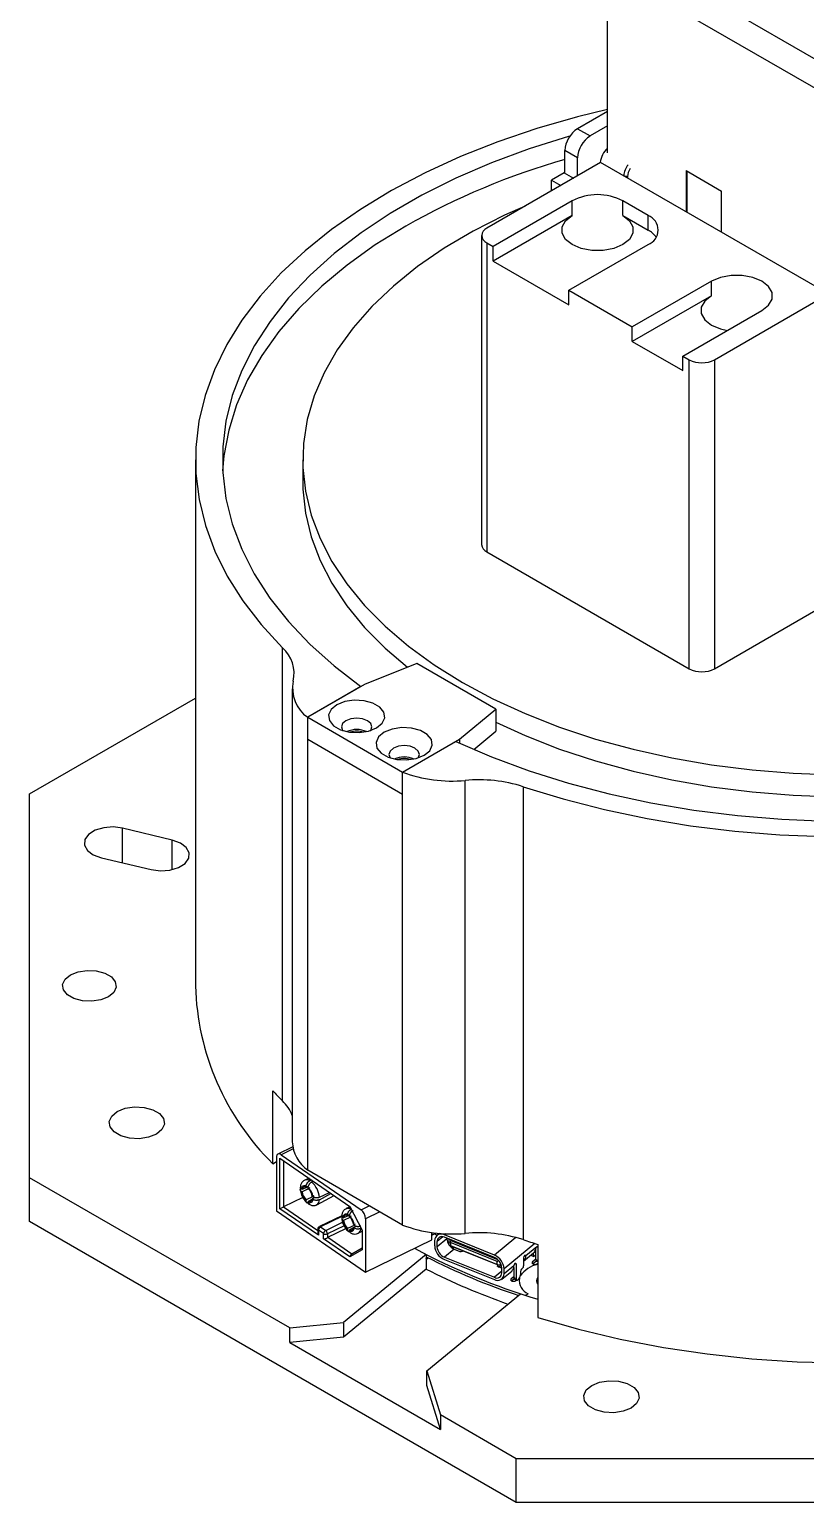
# Model space of a CAD drawing. Header units: millimetres. Extents: x 1258 to 2922, y -135 to 1239.
# Drawn here: x 1641.5 to 1684.8, y 330.1 to 412.4 of the extents above; entities that cross this region are included whole.
import ezdxf

# ---------------------------------------------------------------- set-up
doc = ezdxf.new("R2010")
doc.units = ezdxf.units.MM
doc.header["$LTSCALE"] = 6

msp = doc.modelspace()

# ---------------------------------------------------------------- linework, layer by layer
at = {"color": 7, "linetype": 'Continuous', "lineweight": 25}
for p, q in [((1674.489, 417.07), (1690.965, 407.559)), ((1673.782, 415.845), (1690.258, 406.334)), ((1673.782, 405.544), (1673.782, 415.845)), ((1673.782, 407.863), (1672.103, 406.894)), ((1672.103, 406.894), (1672.81, 406.486)), ((1673.782, 407.047), (1672.81, 406.486)), ((1672.103, 405.261), (1671.395, 405.669)), ((1671.395, 404.404), (1671.395, 405.669)), ((1672.103, 404.261), (1672.103, 405.261)), ((1673.393, 405.006), (1667.029, 401.332)), ((1671.36, 404.424), (1670.653, 404.016)), ((1671.36, 404.424), (1671.872, 404.128)), ((1686.121, 397.658), (1673.393, 405.006)), ((1674.896, 404.22), (1674.903, 404.134)), ((1678.166, 404.554), (1680.146, 403.411)), ((1678.166, 404.554), (1678.166, 402.251)), ((1678.237, 402.21), (1678.237, 404.513)), ((1670.653, 403.424), (1670.653, 404.016)), ((1670.653, 404.016), (1671.165, 403.72)), ((1680.146, 401.108), (1680.146, 403.411)), ((1671.802, 402.863), (1667.383, 400.312)), ((1671.802, 402.046), (1671.802, 402.863)), ((1676.045, 402.047), (1674.63, 402.863)), ((1674.63, 402.046), (1674.63, 402.863)), ((1671.802, 402.046), (1667.383, 399.495)), ((1674.63, 402.046), (1676.045, 401.23)), ((1676.045, 401.23), (1676.045, 402.047)), ((1666.736, 400.924), (1666.736, 383.654)), ((1667.029, 400.516), (1667.383, 400.312)), ((1667.029, 400.516), (1667.029, 383.246)), ((1667.383, 399.495), (1667.383, 400.312)), ((1671.625, 397.862), (1676.045, 400.414)), ((1667.383, 399.495), (1671.625, 397.046)), ((1671.625, 397.862), (1675.161, 395.821)), ((1671.625, 397.046), (1671.625, 397.862)), ((1679.58, 398.373), (1675.161, 395.821)), ((1679.58, 397.556), (1679.58, 398.373)), ((1679.757, 393.985), (1686.121, 397.658)), ((1679.58, 397.556), (1675.161, 395.005)), ((1677.989, 394.189), (1682.409, 396.74)), ((1675.161, 395.005), (1675.161, 395.821)), ((1675.161, 395.005), (1677.989, 393.372)), ((1677.989, 394.189), (1678.343, 393.985)), ((1677.989, 393.372), (1677.989, 394.189)), ((1678.343, 376.715), (1678.343, 393.985)), ((1679.757, 393.985), (1679.757, 376.715)), ((1650.752, 388.389), (1650.752, 358.994)), ((1656.752, 388.389), (1656.752, 387.165)), ((1667.029, 383.246), (1678.343, 376.715)), ((1679.757, 376.715), (1686.121, 380.389)), ((1655.61, 352.574), (1655.61, 377.887)), ((1663.122, 377.011), (1660.206, 375.837)), ((1667.542, 374.459), (1663.122, 377.011)), ((1656.164, 375.597), (1656.164, 350.284)), ((1660.206, 375.837), (1657.024, 374)), ((1659.994, 375.715), (1657.024, 374)), ((1641.478, 369.715), (1650.752, 375.069)), ((1657.024, 372.775), (1657.024, 374)), ((1657.024, 374), (1662.327, 370.939)), ((1665.509, 372.776), (1667.542, 374.459)), ((1667.542, 374.459), (1667.542, 373.235)), ((1666.299, 372.205), (1667.542, 373.235)), ((1657.024, 372.775), (1662.327, 369.714)), ((1657.024, 348.687), (1657.024, 372.775)), ((1662.327, 370.939), (1665.509, 372.776)), ((1662.327, 370.939), (1665.298, 372.654)), ((1665.509, 372.776), (1665.509, 372.556)), ((1662.327, 369.714), (1662.327, 370.939)), ((1665.821, 345.161), (1665.821, 370.474)), ((1641.478, 348.272), (1641.478, 369.715)), ((1662.327, 345.626), (1662.327, 369.714)), ((1669.059, 370.122), (1669.059, 344.81)), ((1649.457, 367.143), (1646.685, 367.806)), ((1645.499, 366.152), (1648.27, 365.49)), ((1655.072, 349.051), (1655.072, 353.133)), ((1656.19, 349.993), (1655.362, 349.592)), ((1656.213, 349.887), (1655.536, 349.559)), ((1655.072, 349.051), (1655.279, 349.17)), ((1655.279, 349.409), (1655.279, 346.429)), ((1655.472, 349.358), (1659.388, 346.664)), ((1655.472, 346.541), (1655.472, 349.358)), ((1655.536, 349.559), (1660.004, 346.485)), ((1655.669, 349.222), (1655.669, 346.643)), ((1656.026, 339.874), (1641.478, 348.272)), ((1641.478, 345.823), (1641.478, 348.272)), ((1657.101, 348.237), (1656.869, 348.136)), ((1662.327, 345.626), (1657.024, 348.687)), ((1656.712, 347.617), (1656.671, 347.645)), ((1656.712, 347.474), (1656.671, 347.502)), ((1656.995, 347.739), (1656.712, 347.617)), ((1656.983, 347.734), (1656.712, 347.617)), ((1657.104, 347.666), (1656.712, 347.474)), ((1657.097, 347.662), (1656.712, 347.474)), ((1657.066, 347.804), (1656.94, 347.749)), ((1657.066, 347.804), (1656.94, 347.749)), ((1656.94, 347.749), (1656.94, 347.802)), ((1657.052, 347.672), (1657.052, 347.724)), ((1657.135, 347.712), (1657.052, 347.672)), ((1657.135, 347.712), (1657.052, 347.672)), ((1657.239, 348.142), (1657.142, 348.101)), ((1657.239, 348.142), (1657.142, 348.101)), ((1657.339, 348.074), (1657.246, 348.03)), ((1657.339, 348.074), (1657.246, 348.03)), ((1657.682, 347.176), (1658.244, 347.451)), ((1657.682, 347.176), (1658.244, 347.451)), ((1657.682, 347.044), (1658.325, 347.396)), ((1657.682, 347.044), (1658.325, 347.396)), ((1655.472, 346.541), (1655.669, 346.643)), ((1656.747, 347.165), (1655.669, 346.643)), ((1655.669, 346.643), (1657.59, 345.321)), ((1657.302, 347.204), (1656.94, 347.028)), ((1657.302, 347.204), (1656.94, 347.028)), ((1656.94, 346.976), (1656.94, 347.028)), ((1657.288, 347.077), (1657.052, 346.951)), ((1657.288, 347.077), (1657.052, 346.951)), ((1657.052, 346.898), (1657.052, 346.951)), ((1657.36, 347.265), (1657.28, 347.226)), ((1657.321, 347.198), (1657.28, 347.226)), ((1657.419, 347.158), (1657.28, 347.083)), ((1657.354, 347.123), (1657.28, 347.083)), ((1657.321, 347.055), (1657.28, 347.083)), ((1657.535, 346.763), (1658.495, 347.278)), ((1659.401, 346.639), (1659.183, 346.544)), ((1659.388, 346.664), (1660.068, 345.332)), ((1660.004, 346.485), (1660.457, 346.705)), ((1668.68, 330.119), (1641.478, 345.823)), ((1655.279, 346.429), (1660.261, 343.001)), ((1657.625, 345.059), (1655.472, 346.541)), ((1658.925, 346.141), (1657.675, 345.536)), ((1658.937, 346.103), (1657.74, 345.523)), ((1658.03, 345.324), (1658.977, 345.783)), ((1658.985, 346.053), (1659.026, 346.025)), ((1658.985, 345.91), (1659.026, 345.882)), ((1659.374, 346.175), (1659.026, 346.025)), ((1659.273, 346.132), (1659.026, 346.025)), ((1659.411, 346.07), (1659.026, 345.882)), ((1659.411, 346.07), (1659.026, 345.882)), ((1659.38, 346.212), (1659.254, 346.157)), ((1659.38, 346.212), (1659.254, 346.157)), ((1659.254, 346.157), (1659.254, 346.21)), ((1659.366, 346.08), (1659.366, 346.132)), ((1659.449, 346.12), (1659.366, 346.08)), ((1659.449, 346.12), (1659.366, 346.08)), ((1661.049, 346.363), (1660.261, 345.982)), ((1660.261, 345.982), (1660.261, 343.001)), ((1657.59, 345.401), (1657.59, 345.132)), ((1657.915, 345.146), (1657.625, 345.345)), ((1657.625, 345.345), (1657.625, 345.059)), ((1657.74, 345.523), (1658.03, 345.324)), ((1657.915, 344.86), (1657.915, 345.146)), ((1659.055, 345.585), (1658.126, 345.136)), ((1658.126, 345.136), (1658.126, 344.92)), ((1658.126, 344.92), (1658.144, 344.94)), ((1658.144, 344.94), (1659.161, 345.433)), ((1658.144, 344.94), (1659.494, 344.011)), ((1659.65, 345.628), (1659.254, 345.436)), ((1659.65, 345.628), (1659.254, 345.436)), ((1659.254, 345.384), (1659.254, 345.436)), ((1659.634, 345.503), (1659.366, 345.359)), ((1659.602, 345.485), (1659.366, 345.359)), ((1659.366, 345.306), (1659.366, 345.359)), ((1659.674, 345.673), (1659.594, 345.634)), ((1659.674, 345.673), (1659.594, 345.634)), ((1659.594, 345.634), (1659.635, 345.606)), ((1659.672, 345.533), (1659.594, 345.491)), ((1659.672, 345.533), (1659.594, 345.491)), ((1659.594, 345.491), (1659.635, 345.463)), ((1659.849, 345.171), (1660.068, 345.289)), ((1660.068, 345.332), (1660.068, 344.243)), ((1663.957, 344.792), (1663.957, 345.207)), ((1663.957, 345.055), (1664.115, 345.132)), ((1663.987, 345.108), (1663.957, 345.129)), ((1663.987, 345.07), (1663.987, 345.108)), ((1664.083, 345.154), (1664.083, 345.191)), ((1664.243, 345.044), (1664.083, 345.154)), ((1664.384, 345.16), (1664.241, 345.042)), ((1664.34, 345.124), (1664.34, 345.164)), ((1667.455, 343.942), (1664.662, 345.071)), ((1667.455, 343.813), (1664.662, 344.942)), ((1659.388, 343.847), (1657.915, 344.86)), ((1660.068, 344.243), (1659.388, 343.847)), ((1659.494, 344.011), (1660.068, 344.346)), ((1660.261, 343.001), (1663.957, 344.792)), ((1662.996, 344.326), (1663.64, 343.985)), ((1664.12, 344.465), (1664.12, 344.75)), ((1664.796, 344.863), (1664.25, 344.412)), ((1664.25, 344.412), (1664.25, 344.698)), ((1665.208, 344.286), (1664.662, 343.835)), ((1664.918, 344.838), (1664.918, 344.523)), ((1665.009, 344.644), (1665.017, 344.762)), ((1667.612, 343.592), (1665.009, 344.644)), ((1665.009, 344.644), (1665.009, 344.471)), ((1665.009, 344.471), (1667.612, 343.419)), ((1665.017, 344.459), (1665.009, 344.471)), ((1665.022, 344.796), (1665.017, 344.762)), ((1665.017, 344.762), (1667.624, 343.708)), ((1667.695, 343.377), (1665.017, 344.459)), ((1665.161, 344.401), (1665.161, 344.364)), ((1665.208, 344.286), (1665.534, 344.154)), ((1665.699, 344.184), (1665.681, 344.169)), ((1669.828, 344.407), (1669.212, 343.899)), ((1669.759, 344.265), (1669.759, 343.71)), ((1669.878, 344.546), (1669.878, 340.463)), ((1663.64, 343.985), (1659.023, 340.179)), ((1659.388, 343.847), (1659.494, 344.011)), ((1663.64, 343.985), (1663.64, 343.169)), ((1663.645, 343.762), (1663.64, 343.779)), ((1663.645, 343.762), (1663.64, 343.766)), ((1663.64, 343.756), (1663.657, 343.743)), ((1663.738, 343.762), (1663.7, 343.744)), ((1664.662, 343.835), (1667.455, 342.706)), ((1664.662, 343.705), (1667.455, 342.576)), ((1667.676, 343.659), (1667.612, 343.592)), ((1667.612, 343.419), (1667.612, 343.592)), ((1667.612, 343.419), (1667.695, 343.377)), ((1667.668, 343.388), (1667.65, 343.373)), ((1667.867, 343.211), (1667.676, 343.288)), ((1667.832, 343.414), (1667.695, 343.377)), ((1667.695, 343.28), (1667.838, 343.398)), ((1668.544, 343.348), (1667.997, 342.897)), ((1668.665, 343.448), (1668.665, 342.648)), ((1669.09, 343.799), (1669.09, 343.345)), ((1669.091, 343.607), (1669.647, 344.066)), ((1669.638, 343.869), (1669.484, 343.931)), ((1669.759, 343.709), (1669.585, 343.565)), ((1669.803, 343.613), (1669.607, 343.451)), ((1669.638, 343.869), (1669.638, 344.058)), ((1669.638, 343.869), (1669.759, 343.969)), ((1669.801, 343.614), (1669.878, 343.583)), ((1669.831, 343.466), (1669.878, 343.504)), ((1663.64, 343.169), (1659.023, 339.362)), ((1667.867, 342.95), (1667.867, 343.235)), ((1667.876, 342.606), (1668.423, 343.057)), ((1667.997, 342.897), (1667.997, 343.183)), ((1668.535, 342.725), (1668.403, 342.616)), ((1668.562, 342.615), (1668.425, 342.502)), ((1668.535, 343.256), (1668.535, 342.701)), ((1668.535, 342.701), (1668.665, 342.648)), ((1668.577, 342.605), (1668.707, 342.552)), ((1668.649, 342.516), (1668.697, 342.556)), ((1668.908, 343.022), (1668.908, 342.849)), ((1668.969, 343.158), (1669.03, 343.208)), ((1663.69, 337.485), (1668.913, 341.791)), ((1669.192, 341.7), (1669.343, 341.787)), ((1656.026, 339.874), (1659.023, 340.179)), ((1659.023, 340.179), (1659.023, 339.362)), ((1656.026, 339.057), (1656.026, 339.874)), ((1659.023, 339.362), (1656.026, 339.057)), ((1656.026, 339.057), (1664.444, 334.198)), ((1663.69, 337.485), (1664.444, 335.014)), ((1663.69, 336.668), (1663.69, 337.485)), ((1664.444, 334.198), (1663.69, 336.668)), ((1668.68, 332.569), (1664.444, 335.014)), ((1664.444, 335.014), (1664.444, 334.198)), ((1668.68, 330.119), (1668.68, 332.569)), ((1705.824, 332.569), (1668.68, 332.569)), ((1705.824, 330.119), (1668.68, 330.119))]:
    msp.add_line(p, q, dxfattribs=at)
at = {"color": 8, "linetype": 'Continuous', "lineweight": 25}
for p, q in [((1674.896, 404.22), (1674.755, 404.22)), ((1646.685, 365.869), (1646.685, 367.806)), ((1649.457, 365.49), (1649.457, 367.143)), ((1664.577, 344.967), (1664.25, 344.698)), ((1664.741, 345.137), (1664.662, 345.071)), ((1668.653, 344.93), (1667.455, 343.942)), ((1669.713, 344.598), (1667.997, 343.183)), ((1669.878, 344.376), (1669.821, 344.399)), ((1667.65, 343.373), (1667.65, 343.303)), ((1668.665, 343.448), (1668.596, 343.476)), ((1669.212, 343.899), (1669.142, 343.927)), ((1669.585, 343.466), (1669.585, 343.565)), ((1669.759, 343.71), (1669.878, 343.662)), ((1667.867, 343.046), (1667.455, 342.706)), ((1668.403, 342.516), (1668.403, 342.616))]:
    msp.add_line(p, q, dxfattribs=at)
at = {"color": 7, "linetype": 'Continuous', "lineweight": 25, "flags": 128}
for points in [[(1673.782, 407.973), (1672.096, 407.558), (1669.831, 406.905), (1667.651, 406.164), (1665.564, 405.337), (1663.582, 404.429), (1661.714, 403.443), (1659.968, 402.386), (1658.354, 401.261), (1656.878, 400.074), (1655.549, 398.831), (1654.372, 397.537), (1653.353, 396.2), (1652.497, 394.825), (1651.808, 393.419), (1651.289, 391.989), (1650.943, 390.542), (1650.772, 389.084), (1650.776, 387.623), (1650.956, 386.166), (1651.31, 384.72), (1651.837, 383.291), (1652.534, 381.886), (1653.398, 380.513), (1654.425, 379.178), (1655.61, 377.887)], [(1671.677, 406.483), (1671.589, 406.458), (1669.396, 405.767), (1667.294, 404.987), (1665.294, 404.123), (1663.406, 403.179), (1661.639, 402.159), (1660.003, 401.07), (1658.505, 399.915), (1657.155, 398.702), (1655.957, 397.436), (1654.919, 396.124), (1654.045, 394.773), (1653.341, 393.39), (1652.81, 391.98), (1652.454, 390.553), (1652.275, 389.114), (1652.274, 387.672), (1652.452, 386.234), (1652.807, 384.806), (1653.338, 383.397), (1654.041, 382.013), (1654.914, 380.661), (1655.951, 379.349), (1657.148, 378.083), (1658.498, 376.87), (1659.994, 375.715)], [(1669.173, 402.57), (1668.022, 402.056), (1666.279, 401.173), (1664.657, 400.216), (1663.166, 399.191), (1661.814, 398.103), (1660.609, 396.959), (1659.558, 395.766), (1658.667, 394.53), (1657.942, 393.258), (1657.385, 391.958), (1657.002, 390.638), (1656.794, 389.305), (1656.761, 387.966), (1656.905, 386.63), (1657.224, 385.304), (1657.717, 383.995), (1658.381, 382.713), (1659.212, 381.463), (1660.204, 380.253), (1661.354, 379.09), (1662.652, 377.981), (1664.094, 376.932), (1665.668, 375.949), (1667.368, 375.038), (1669.183, 374.205), (1671.102, 373.453), (1673.115, 372.788), (1675.209, 372.213), (1677.373, 371.731), (1679.594, 371.346), (1681.859, 371.059), (1684.156, 370.873), (1686.47, 370.788)], [(1674.63, 402.046), (1674.998, 401.754), (1675.192, 401.411), (1675.192, 401.049), (1674.998, 400.706), (1674.63, 400.414), (1674.124, 400.201), (1673.529, 400.09), (1672.903, 400.09), (1672.308, 400.201), (1671.802, 400.414), (1671.434, 400.706), (1671.241, 401.049), (1671.241, 401.411), (1671.434, 401.754), (1671.802, 402.046)], [(1662.504, 401.452), (1660.801, 400.396), (1659.233, 399.273), (1657.808, 398.088), (1656.534, 396.848), (1655.415, 395.558), (1654.459, 394.225), (1653.67, 392.857), (1653.052, 391.459), (1652.609, 390.04), (1652.342, 388.606), (1652.268, 387.777)], [(1682.409, 396.74), (1682.776, 397.032), (1682.97, 397.376), (1682.97, 397.737), (1682.776, 398.08), (1682.409, 398.373), (1681.902, 398.585), (1681.307, 398.697), (1680.682, 398.697), (1680.086, 398.585), (1679.58, 398.373)], [(1679.58, 397.556), (1679.212, 397.264), (1679.019, 396.92), (1679.019, 396.559), (1679.212, 396.216), (1679.58, 395.923), (1680.086, 395.711), (1680.477, 395.625)], [(1656.752, 387.165), (1656.761, 386.741), (1656.905, 385.405), (1657.224, 384.079), (1657.717, 382.771), (1658.381, 381.488), (1659.212, 380.238), (1660.204, 379.028), (1661.354, 377.865), (1662.597, 376.799)], [(1658.65, 374.694), (1658.336, 374.435), (1658.195, 374.13), (1658.242, 373.816), (1658.473, 373.53), (1658.86, 373.306), (1659.356, 373.173), (1659.901, 373.145), (1660.429, 373.227), (1660.877, 373.408), (1661.191, 373.667), (1661.333, 373.972), (1661.285, 374.286), (1661.054, 374.573), (1660.667, 374.796), (1660.171, 374.929), (1659.626, 374.957), (1659.098, 374.875), (1658.65, 374.694)], [(1659.163, 373.806), (1658.978, 373.647), (1658.914, 373.459), (1658.978, 373.271), (1658.987, 373.26)], [(1660.541, 373.26), (1660.549, 373.271), (1660.614, 373.459), (1660.549, 373.647), (1660.365, 373.806), (1660.089, 373.912), (1659.764, 373.95), (1659.438, 373.912), (1659.163, 373.806)], [(1661.302, 373.163), (1660.988, 372.905), (1660.846, 372.6), (1660.894, 372.285), (1661.125, 371.999), (1661.512, 371.776), (1662.008, 371.642), (1662.552, 371.615), (1663.081, 371.696), (1663.529, 371.877), (1663.843, 372.136), (1663.984, 372.441), (1663.937, 372.756), (1663.705, 373.042), (1663.319, 373.265), (1662.823, 373.399), (1662.278, 373.426), (1661.75, 373.344), (1661.302, 373.163)], [(1667.542, 373.728), (1669.183, 372.98), (1671.102, 372.228), (1673.115, 371.563), (1675.209, 370.988), (1677.373, 370.506), (1679.594, 370.121), (1681.859, 369.835), (1684.156, 369.648), (1686.47, 369.563)], [(1661.814, 372.275), (1661.63, 372.116), (1661.565, 371.928), (1661.63, 371.741), (1661.638, 371.73)], [(1663.192, 371.73), (1663.201, 371.741), (1663.265, 371.928), (1663.201, 372.116), (1663.016, 372.275), (1662.741, 372.382), (1662.415, 372.419), (1662.09, 372.382), (1661.814, 372.275)], [(1665.298, 372.654), (1667.298, 371.79), (1669.4, 371.01), (1671.593, 370.319), (1673.866, 369.721), (1676.207, 369.217), (1678.604, 368.811), (1681.045, 368.505), (1683.518, 368.3), (1686.01, 368.197)], [(1669.059, 370.122), (1671.296, 369.438), (1673.609, 368.846), (1675.987, 368.347), (1678.42, 367.944), (1680.896, 367.64), (1683.401, 367.436), (1685.926, 367.332)], [(1646.685, 367.806), (1646.159, 367.873), (1645.626, 367.832), (1645.148, 367.689), (1644.785, 367.46), (1644.579, 367.173), (1644.555, 366.862), (1644.717, 366.566), (1645.045, 366.319), (1645.499, 366.152)], [(1648.27, 365.49), (1648.796, 365.422), (1649.33, 365.463), (1649.807, 365.606), (1650.171, 365.836), (1650.377, 366.123), (1650.4, 366.433), (1650.238, 366.729), (1649.911, 366.976), (1649.457, 367.143)], [(1645.887, 358.382), (1645.46, 358.209), (1644.957, 358.131), (1644.438, 358.157), (1643.966, 358.285), (1643.597, 358.497), (1643.377, 358.77), (1643.332, 359.069), (1643.466, 359.36), (1643.765, 359.606), (1644.192, 359.779), (1644.695, 359.856), (1645.214, 359.83), (1645.686, 359.703), (1646.055, 359.491), (1646.275, 359.218), (1646.32, 358.918), (1646.185, 358.628), (1645.887, 358.382)], [(1648.574, 350.707), (1648.133, 350.529), (1647.613, 350.449), (1647.076, 350.476), (1646.589, 350.607), (1646.208, 350.827), (1645.98, 351.108), (1645.933, 351.418), (1646.073, 351.718), (1646.382, 351.973), (1646.823, 352.151), (1647.343, 352.231), (1647.879, 352.204), (1648.367, 352.073), (1648.747, 351.853), (1648.975, 351.572), (1649.022, 351.262), (1648.882, 350.962), (1648.574, 350.707)], [(1655.536, 349.559), (1655.486, 349.587), (1655.438, 349.602), (1655.394, 349.602), (1655.355, 349.588), (1655.323, 349.561), (1655.299, 349.52), (1655.284, 349.469), (1655.279, 349.409)], [(1655.536, 349.559), (1655.486, 349.587), (1655.438, 349.602), (1655.394, 349.602), (1655.355, 349.588), (1655.323, 349.561), (1655.299, 349.52), (1655.284, 349.469), (1655.279, 349.409)], [(1664.798, 344.887), (1664.797, 344.881), (1664.796, 344.863)], [(1665.161, 344.364), (1665.158, 344.328), (1665.156, 344.31)], [(1669.828, 344.407), (1669.84, 344.415), (1669.852, 344.42), (1669.862, 344.42), (1669.871, 344.417), (1669.878, 344.412)], [(1667.676, 343.288), (1667.661, 343.296), (1667.648, 343.305), (1667.638, 343.316), (1667.633, 343.327), (1667.631, 343.339), (1667.634, 343.351), (1667.64, 343.363), (1667.65, 343.373)], [(1668.604, 343.485), (1668.616, 343.493), (1668.628, 343.497), (1668.638, 343.498), (1668.647, 343.495), (1668.655, 343.488), (1668.661, 343.478), (1668.664, 343.464), (1668.665, 343.448)], [(1669.151, 343.935), (1669.163, 343.943), (1669.174, 343.948), (1669.185, 343.949), (1669.194, 343.945), (1669.202, 343.939), (1669.207, 343.928), (1669.211, 343.915), (1669.212, 343.899)], [(1669.585, 343.565), (1669.561, 343.534), (1669.56, 343.5), (1669.581, 343.469), (1669.622, 343.445), (1669.675, 343.431), (1669.734, 343.43), (1669.788, 343.442), (1669.831, 343.466)], [(1668.403, 342.616), (1668.379, 342.585), (1668.378, 342.551), (1668.399, 342.52), (1668.44, 342.495), (1668.493, 342.482), (1668.552, 342.481), (1668.606, 342.493), (1668.649, 342.516)], [(1668.665, 342.648), (1668.668, 342.617), (1668.674, 342.59), (1668.686, 342.569), (1668.701, 342.555), (1668.719, 342.549), (1668.74, 342.55), (1668.763, 342.559), (1668.787, 342.576)], [(1669.878, 340.463), (1672.149, 339.811), (1674.493, 339.252), (1676.899, 338.788), (1679.355, 338.422), (1681.85, 338.155), (1684.37, 337.989), (1686.904, 337.924)], [(1675.09, 335.4), (1674.649, 335.221), (1674.129, 335.141), (1673.593, 335.168), (1673.105, 335.299), (1672.724, 335.519), (1672.497, 335.801), (1672.45, 336.11), (1672.589, 336.411), (1672.898, 336.665), (1673.339, 336.843), (1673.859, 336.924), (1674.395, 336.897), (1674.883, 336.765), (1675.264, 336.546), (1675.491, 336.264), (1675.538, 335.954), (1675.399, 335.654), (1675.09, 335.4)]]:
    msp.add_lwpolyline(points, dxfattribs=at)
at = {"color": 7, "linetype": 'Continuous', "lineweight": 25}
for centre, radius, start, end in [((1672.931, 405.599), 1.537, 122.60548, 177.39452), ((1673.638, 405.191), 1.537, 122.60548, 177.39452), ((1682.658, 365.82), 40.937, 105.96944, 119.49409), ((1674.557, 404.91), 1.184, 130.86391, 175.81842), ((1675.859, 404.153), 1.179, 141.90383, 174.77727), ((1675.806, 404.178), 0.911, 147.52879, 177.34458), ((1673.216, 400.134), 3.074, 62.60967, 117.39033), ((1675.735, 401.23), 0.873, 290.78342, 69.21658), ((1667.184, 400.924), 0.437, 110.78342, 249.21658), ((1675.448, 400.104), 1.275, 34.3047, 62.10709), ((1679.05, 395.349), 1.537, 242.60967, 297.39033), ((1667.237, 383.704), 0.503, 185.6948, 245.62534), ((1654.333, 376.437), 1.932, 347.46448, 48.6476), ((1679.05, 378.079), 1.537, 242.60967, 297.39033), ((1658.162, 375.623), 1.982, 168.52553, 234.96053), ((1659.764, 371.987), 1.332, 65.5285, 114.4715), ((1659.764, 372.101), 1.131, 70.68389, 109.31611), ((1662.415, 370.456), 1.332, 65.5285, 114.4715), ((1662.415, 370.57), 1.131, 70.68389, 109.31611), ((1665.078, 378.258), 7.819, 249.40215, 275.45616), ((1666.574, 362.322), 8.187, 72.32458, 95.27443), ((1665.292, 359.4), 14.545, 181.60148, 225.36119), ((1670.985, 367.891), 21.703, 222.84458, 224.89284), ((1653.98, 350.889), 2.344, 21.2556, 45.9473), ((1658.235, 350.369), 2.072, 182.33735, 234.22873), ((1656.85, 347.647), 0.179, 59.75151, 180.67531), ((1657.564, 347.626), 0.901, 187.90334, 226.19873), ((1656.867, 347.613), 0.154, 61.77791, 178.64891), ((1657.498, 347.594), 0.795, 188.7153, 225.38676), ((1656.971, 347.847), 0.307, 56.00761, 109.35036), ((1656.971, 347.847), 0.306, 55.99993, 109.44101), ((1656.429, 347.074), 0.901, 7.90334, 46.19873), ((1656.494, 347.106), 0.795, 8.7153, 45.38676), ((1656.373, 347.046), 1.316, 5.69534, 48.40672), ((1657.125, 347.087), 0.154, 241.77791, 358.64891), ((1657.142, 347.053), 0.179, 239.75151, 0.67531), ((1657.368, 347.031), 0.315, 299.36313, 2.41895), ((1659.164, 346.055), 0.179, 59.75151, 180.67531), ((1659.878, 346.034), 0.901, 187.90334, 226.19873), ((1659.181, 346.021), 0.154, 61.77791, 178.64891), ((1659.812, 346.002), 0.795, 188.7153, 225.38676), ((1659.285, 346.255), 0.307, 56.00761, 109.35036), ((1659.285, 346.255), 0.306, 55.99993, 109.44101), ((1658.743, 345.482), 0.901, 7.90334, 46.19873), ((1658.808, 345.514), 0.795, 8.7153, 45.38676), ((1659.594, 345.959), 0.667, 1.9909, 52.11116), ((1657.74, 345.401), 0.15, 115.84564, 180), ((1657.659, 345.406), 0.0692, 183.84196, 240.61953), ((1657.84, 345.333), 0.215, 117.60577, 176.74793), ((1657.697, 345.474), 0.0659, 48.81437, 109.51729), ((1658.129, 345.134), 0.215, 117.60577, 176.74793), ((1658.031, 345.344), 0.229, 239.57483, 294.64251), ((1657.876, 345.127), 0.25, 1.9909, 52.11116), ((1659.439, 345.495), 0.154, 241.77791, 358.64891), ((1659.456, 345.461), 0.179, 239.75151, 0.67531), ((1659.682, 345.439), 0.315, 299.36313, 2.41895), ((1665.078, 352.945), 7.819, 249.40215, 275.45616), ((1663.926, 345.114), 0.0618, 354.01951, 59.53906), ((1664.477, 344.765), 0.358, 58.98941, 182.3118), ((1664.522, 344.709), 0.272, 58.98941, 182.3118), ((1666.574, 337.01), 8.187, 72.32458, 95.27443), ((1680.386, 376.688), 36.738, 241.74804, 253.37894), ((1665.008, 344.525), 0.89, 183.90403, 247.13134), ((1664.925, 344.458), 0.677, 183.90403, 247.13134), ((1665.471, 344.909), 0.677, 183.90403, 247.13134), ((1665.593, 344.301), 0.158, 247.84392, 303.78048), ((1684.437, 391.147), 48.822, 251.6405, 252.64935), ((1669.426, 344.322), 0.338, 310.70076, 351.75535), ((1680.303, 376.471), 36.628, 242.93879, 251.74719), ((1663.679, 343.773), 0.0362, 197.85258, 305.53315), ((1663.694, 343.85), 0.0986, 296.94412, 320.14657), ((1667.109, 343.122), 0.89, 3.90403, 67.13134), ((1667.192, 343.189), 0.677, 3.90403, 67.13134), ((1668.182, 343.327), 0.362, 311.59549, 3.27683), ((1668.739, 343.343), 0.195, 133.47133, 178.56676), ((1670.17, 341.917), 1.537, 100.98154, 145.64876), ((1668.896, 343.35), 0.195, 313.47133, 358.56676), ((1669.285, 343.794), 0.195, 133.47133, 178.56676), ((1668.85, 343.878), 0.362, 311.59549, 3.27683), ((1669.854, 343.694), 0.0961, 170.53166, 236.74547), ((1680.154, 375.463), 36.272, 242.91602, 250.77824), ((1667.595, 342.939), 0.272, 238.98941, 2.3118), ((1667.639, 342.883), 0.358, 238.98941, 2.3118), ((1668.63, 342.685), 0.0961, 170.53166, 236.74547), ((1668.519, 342.858), 0.39, 313.47133, 358.56676), ((1669.641, 342.53), 0.8, 170.9431, 248.1554), ((1669.103, 343.017), 0.195, 133.47133, 178.56676), ((1670.101, 342.502), 0.292, 139.97758, 220.02242), ((1681.955, 381.219), 41.529, 251.69748, 252.1023)]:
    msp.add_arc(centre, radius, start, end, dxfattribs=at)
for points, knots in [([(1656.873, 348.129), (1656.843, 348.117), (1656.762, 348.085), (1656.671, 347.967), (1656.623, 347.839), (1656.613, 347.756), (1656.61, 347.73)], [0, 0, 0, 0, 0.18611, 0.512493, 0.847325, 1, 1, 1, 1]), ([(1656.671, 347.502), (1656.654, 347.517), (1656.618, 347.547), (1656.607, 347.596), (1656.618, 347.635), (1656.63, 347.658), (1656.643, 347.669), (1656.645, 347.672)], [0, 0, 0, 0, 0.296123, 0.612622, 0.779301, 0.951117, 1, 1, 1, 1]), ([(1656.61, 347.609), (1656.617, 347.552), (1656.637, 347.405), (1656.735, 347.164), (1656.87, 346.967), (1656.967, 346.881), (1656.998, 346.854)], [0, 0, 0, 0, 0.205581, 0.527824, 0.848983, 1, 1, 1, 1]), ([(1656.671, 347.645), (1656.653, 347.66), (1656.617, 347.69), (1656.613, 347.726), (1656.611, 347.745)], [0, 0, 0, 0, 0.483369, 1, 1, 1, 1]), ([(1656.671, 347.502), (1656.652, 347.519), (1656.624, 347.543), (1656.611, 347.582), (1656.611, 347.613), (1656.621, 347.642), (1656.633, 347.662), (1656.644, 347.671), (1656.645, 347.672)], [0, 0, 0, 0, 0.325335, 0.492275, 0.653268, 0.818412, 0.980764, 1, 1, 1, 1]), ([(1656.671, 347.645), (1656.652, 347.661), (1656.614, 347.693), (1656.613, 347.731), (1656.613, 347.75)], [0, 0, 0, 0, 0.509182, 1, 1, 1, 1]), ([(1656.94, 347.802), (1656.942, 347.828), (1656.947, 347.882), (1656.982, 347.955), (1657.022, 348.009), (1657.058, 348.047), (1657.099, 348.08), (1657.128, 348.094), (1657.142, 348.101)], [0, 0, 0, 0, 0.225983, 0.467516, 0.594715, 0.725835, 0.860911, 1, 1, 1, 1]), ([(1656.94, 347.802), (1656.943, 347.831), (1656.947, 347.874), (1656.973, 347.934), (1656.998, 347.978), (1657.029, 348.018), (1657.065, 348.053), (1657.103, 348.082), (1657.129, 348.095), (1657.142, 348.101)], [0, 0, 0, 0, 0.248589, 0.376148, 0.499164, 0.62535, 0.749403, 0.87592, 1, 1, 1, 1]), ([(1657.052, 347.724), (1657.055, 347.75), (1657.06, 347.804), (1657.093, 347.879), (1657.131, 347.934), (1657.165, 347.973), (1657.205, 348.007), (1657.232, 348.022), (1657.246, 348.03)], [0, 0, 0, 0, 0.2259827, 0.4675157, 0.5947147, 0.7258347, 0.8609114, 1, 1, 1, 1]), ([(1657.052, 347.724), (1657.055, 347.753), (1657.061, 347.811), (1657.098, 347.888), (1657.138, 347.943), (1657.172, 347.979), (1657.208, 348.01), (1657.234, 348.023), (1657.246, 348.03)], [0, 0, 0, 0, 0.248891, 0.498492, 0.621897, 0.749037, 0.874304, 1, 1, 1, 1]), ([(1657.064, 346.841), (1657.062, 346.841), (1657.047, 346.838), (1657.022, 346.844), (1656.982, 346.861), (1656.947, 346.903), (1656.942, 346.952), (1656.94, 346.976)], [0, 0, 0, 0, 0.026521, 0.202377, 0.372974, 0.696915, 1, 1, 1, 1]), ([(1657.064, 346.841), (1657.052, 346.841), (1657.029, 346.841), (1656.988, 346.858), (1656.949, 346.898), (1656.943, 346.95), (1656.94, 346.976)], [0, 0, 0, 0, 0.167103, 0.331786, 0.665507, 1, 1, 1, 1]), ([(1657.111, 346.779), (1657.108, 346.78), (1657.087, 346.79), (1657.06, 346.826), (1657.055, 346.875), (1657.052, 346.898)], [0, 0, 0, 0, 0.077263, 0.553978, 1, 1, 1, 1]), ([(1657.139, 346.768), (1657.129, 346.771), (1657.098, 346.78), (1657.061, 346.821), (1657.055, 346.872), (1657.052, 346.898)], [0, 0, 0, 0, 0.201494, 0.600286, 1, 1, 1, 1]), ([(1657.097, 346.786), (1657.151, 346.761), (1657.259, 346.713), (1657.418, 346.708), (1657.5, 346.753), (1657.53, 346.77)], [0, 0, 0, 0, 0.3913958, 0.7765527, 1, 1, 1, 1]), ([(1657.682, 347.176), (1657.667, 347.17), (1657.638, 347.158), (1657.587, 347.147), (1657.535, 347.142), (1657.468, 347.144), (1657.389, 347.16), (1657.343, 347.185), (1657.321, 347.198)], [0, 0, 0, 0, 0.1390886, 0.2741653, 0.4052853, 0.5324843, 0.7740173, 1, 1, 1, 1]), ([(1657.682, 347.176), (1657.669, 347.171), (1657.643, 347.159), (1657.596, 347.149), (1657.546, 347.143), (1657.479, 347.143), (1657.395, 347.157), (1657.346, 347.184), (1657.321, 347.198)], [0, 0, 0, 0, 0.124279, 0.251467, 0.375646, 0.50145, 0.750437, 1, 1, 1, 1]), ([(1657.682, 347.044), (1657.667, 347.037), (1657.638, 347.023), (1657.587, 347.011), (1657.535, 347.004), (1657.468, 347.004), (1657.389, 347.017), (1657.343, 347.043), (1657.321, 347.055)], [0, 0, 0, 0, 0.139089, 0.274165, 0.405285, 0.532484, 0.774017, 1, 1, 1, 1]), ([(1657.682, 347.044), (1657.669, 347.038), (1657.642, 347.025), (1657.595, 347.012), (1657.546, 347.005), (1657.479, 347.003), (1657.395, 347.015), (1657.346, 347.042), (1657.321, 347.055)], [0, 0, 0, 0, 0.125733, 0.251512, 0.37862, 0.501481, 0.750452, 1, 1, 1, 1]), ([(1658.959, 346.08), (1658.958, 346.079), (1658.947, 346.07), (1658.935, 346.05), (1658.921, 346.011), (1658.93, 345.959), (1658.966, 345.927), (1658.985, 345.91)], [0, 0, 0, 0, 0.020035, 0.182608, 0.347308, 0.673276, 1, 1, 1, 1]), ([(1659.187, 346.537), (1659.158, 346.525), (1659.076, 346.493), (1658.985, 346.375), (1658.937, 346.247), (1658.927, 346.164), (1658.924, 346.138)], [0, 0, 0, 0, 0.18611, 0.512493, 0.847325, 1, 1, 1, 1]), ([(1658.938, 346.189), (1658.937, 346.188), (1658.93, 346.179), (1658.923, 346.15), (1658.929, 346.102), (1658.966, 346.069), (1658.985, 346.053)], [0, 0, 0, 0, 0.015367, 0.210052, 0.604569, 1, 1, 1, 1]), ([(1658.959, 346.08), (1658.957, 346.077), (1658.944, 346.066), (1658.932, 346.043), (1658.921, 346.004), (1658.932, 345.955), (1658.968, 345.925), (1658.985, 345.91)], [0, 0, 0, 0, 0.049094, 0.220872, 0.387514, 0.703943, 1, 1, 1, 1]), ([(1658.924, 346.017), (1658.931, 345.96), (1658.951, 345.813), (1659.049, 345.572), (1659.184, 345.375), (1659.281, 345.289), (1659.312, 345.262)], [0, 0, 0, 0, 0.205581, 0.527824, 0.848983, 1, 1, 1, 1]), ([(1658.925, 346.153), (1658.927, 346.134), (1658.931, 346.098), (1658.967, 346.068), (1658.985, 346.053)], [0, 0, 0, 0, 0.516631, 1, 1, 1, 1]), ([(1659.254, 346.21), (1659.256, 346.236), (1659.261, 346.29), (1659.296, 346.363), (1659.336, 346.417), (1659.372, 346.455), (1659.413, 346.488), (1659.442, 346.502), (1659.456, 346.509)], [0, 0, 0, 0, 0.225983, 0.467516, 0.594715, 0.725835, 0.860911, 1, 1, 1, 1]), ([(1659.254, 346.21), (1659.257, 346.239), (1659.261, 346.282), (1659.287, 346.342), (1659.312, 346.386), (1659.343, 346.426), (1659.379, 346.461), (1659.417, 346.49), (1659.443, 346.503), (1659.456, 346.509)], [0, 0, 0, 0, 0.248589, 0.376148, 0.499164, 0.62535, 0.749403, 0.87592, 1, 1, 1, 1]), ([(1659.366, 346.132), (1659.369, 346.158), (1659.374, 346.212), (1659.407, 346.287), (1659.445, 346.342), (1659.479, 346.381), (1659.519, 346.415), (1659.546, 346.43), (1659.56, 346.438)], [0, 0, 0, 0, 0.2259827, 0.4675157, 0.5947147, 0.7258347, 0.8609114, 1, 1, 1, 1]), ([(1659.366, 346.132), (1659.369, 346.161), (1659.375, 346.219), (1659.412, 346.296), (1659.452, 346.351), (1659.486, 346.387), (1659.522, 346.418), (1659.548, 346.431), (1659.56, 346.438)], [0, 0, 0, 0, 0.248891, 0.498492, 0.621897, 0.749037, 0.874304, 1, 1, 1, 1]), ([(1657.625, 345.059), (1657.617, 345.067), (1657.601, 345.082), (1657.589, 345.112), (1657.592, 345.135), (1657.593, 345.145)], [0, 0, 0, 0, 0.341212, 0.717671, 1, 1, 1, 1]), ([(1657.625, 345.059), (1657.618, 345.067), (1657.601, 345.082), (1657.59, 345.108), (1657.592, 345.127), (1657.592, 345.132)], [0, 0, 0, 0, 0.388871, 0.817912, 1, 1, 1, 1]), ([(1659.336, 345.253), (1659.326, 345.257), (1659.296, 345.269), (1659.262, 345.311), (1659.256, 345.36), (1659.254, 345.384)], [0, 0, 0, 0, 0.2138822, 0.620015, 1, 1, 1, 1]), ([(1659.378, 345.249), (1659.366, 345.249), (1659.343, 345.249), (1659.302, 345.266), (1659.263, 345.306), (1659.257, 345.358), (1659.254, 345.384)], [0, 0, 0, 0, 0.167103, 0.331786, 0.665507, 1, 1, 1, 1]), ([(1659.425, 345.187), (1659.422, 345.188), (1659.401, 345.197), (1659.374, 345.234), (1659.369, 345.283), (1659.366, 345.306)], [0, 0, 0, 0, 0.077263, 0.553978, 1, 1, 1, 1]), ([(1659.453, 345.176), (1659.443, 345.179), (1659.412, 345.188), (1659.375, 345.229), (1659.369, 345.28), (1659.366, 345.306)], [0, 0, 0, 0, 0.201494, 0.600286, 1, 1, 1, 1]), ([(1659.411, 345.194), (1659.465, 345.169), (1659.573, 345.121), (1659.732, 345.116), (1659.814, 345.161), (1659.844, 345.178)], [0, 0, 0, 0, 0.391396, 0.776553, 1, 1, 1, 1]), ([(1659.635, 345.606), (1659.657, 345.593), (1659.703, 345.568), (1659.782, 345.552), (1659.849, 345.55), (1659.901, 345.555), (1659.952, 345.566), (1659.981, 345.578), (1659.996, 345.584)], [0, 0, 0, 0, 0.225983, 0.467516, 0.594715, 0.725835, 0.860911, 1, 1, 1, 1]), ([(1659.635, 345.606), (1659.66, 345.592), (1659.697, 345.572), (1659.76, 345.557), (1659.81, 345.551), (1659.861, 345.551), (1659.91, 345.557), (1659.957, 345.567), (1659.983, 345.579), (1659.996, 345.584)], [0, 0, 0, 0, 0.248589, 0.376148, 0.499164, 0.62535, 0.749403, 0.87592, 1, 1, 1, 1]), ([(1659.635, 345.463), (1659.657, 345.451), (1659.703, 345.425), (1659.782, 345.412), (1659.849, 345.412), (1659.901, 345.419), (1659.952, 345.431), (1659.981, 345.445), (1659.996, 345.452)], [0, 0, 0, 0, 0.2259827, 0.4675157, 0.5947147, 0.7258347, 0.8609114, 1, 1, 1, 1]), ([(1659.635, 345.463), (1659.66, 345.45), (1659.709, 345.423), (1659.793, 345.411), (1659.86, 345.413), (1659.91, 345.42), (1659.957, 345.433), (1659.983, 345.446), (1659.996, 345.452)], [0, 0, 0, 0, 0.248891, 0.498492, 0.621897, 0.749037, 0.874304, 1, 1, 1, 1]), ([(1658.126, 344.92), (1658.108, 344.904), (1658.072, 344.87), (1658.008, 344.845), (1657.952, 344.842), (1657.927, 344.854), (1657.915, 344.86)], [0, 0, 0, 0, 0.287617, 0.585442, 0.804255, 1, 1, 1, 1]), ([(1658.126, 344.92), (1658.108, 344.904), (1658.072, 344.87), (1658.008, 344.845), (1657.952, 344.842), (1657.927, 344.854), (1657.915, 344.86)], [0, 0, 0, 0, 0.287617, 0.585442, 0.804255, 1, 1, 1, 1]), ([(1669.761, 344.274), (1669.763, 344.285), (1669.768, 344.308), (1669.784, 344.347), (1669.804, 344.383), (1669.82, 344.399), (1669.828, 344.407)], [0, 0, 0, 0, 0.250642, 0.499749, 0.749214, 1, 1, 1, 1])]:
    msp.add_open_spline(points, degree=3, knots=knots, dxfattribs=at)

doc.saveas('drawing.dxf')
